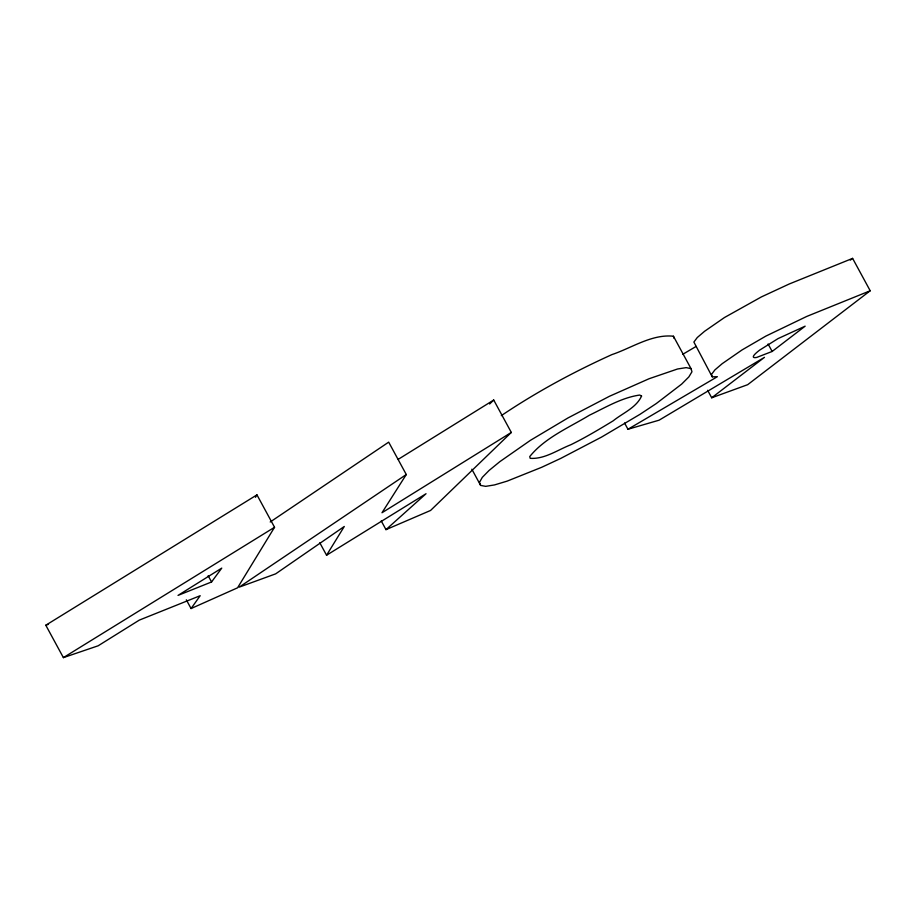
<?xml version="1.0" encoding="UTF-8"?>
<svg xmlns="http://www.w3.org/2000/svg" width="916" height="916" viewBox="0 0 916 916"><rect width="100%" height="100%" fill="white"/><g stroke="black" fill="none" stroke-linecap="round" stroke-linejoin="round"><path stroke-width="1.37" d="M255.472 497.296L256.961 494.869L274.548 527.273L237.565 587.809L191.066 608.545L186.326 599.82M319.798 542.764L326.565 555.233L344.279 526.482L275.659 573.851L239.213 587.145L406.28 474.534L388.682 442.142L270.209 521.994M406.28 474.534L381.995 512.742L511.311 432.444L493.724 400.04L398.242 459.328M191.066 608.545L200.18 595.709L139.289 620.121L98.161 645.791L63.387 657.619L45.8 625.227L256.961 494.869M211.55 581.969L221.752 568.115L178.025 595.4L211.55 581.969L208.161 575.729M489.636 403.99L493.724 400.04M511.311 432.444L430.566 510.464L385.98 529.643L381.251 520.918M385.98 529.643L426.032 493.724L326.565 555.233M850.334 260.11L852.613 258.381L870.2 290.773L747.674 384.686L711.698 397.784L707.644 390.308M711.698 397.784L764.471 357.343L659.108 420.181L627.952 429.26L624.575 423.032M772.154 351.458L805.153 326.165L778.028 338.611L759.696 350.095A35.083 4.763 -28.5 0 0 756.753 357.412L772.154 351.458L768.089 343.981M501.304 415.635C536.284 392.082 573.53 371.976 611.934 354.595C631.8 347.931 651.826 333.951 673.42 336.218L691.019 368.621L691.958 371.77L688.843 376.934L681.664 384.102L656.291 403.544L640.101 414.261L601.583 437.069L560.752 458.401L541.7 467.286L507.109 481.14L494.491 484.93L485.663 486.35L480.637 485.411L471.843 469.21M63.387 657.619L274.548 527.273M682.626 354.377L696.091 346.454M627.952 429.26L717.365 376.694L712.247 376.842L693.881 342.057L697.259 337.546L704.61 331.271L724.499 317.509L761.402 296.91L789.18 284.017L852.613 258.381M870.2 290.773L806.778 316.421L765.868 336.103L742.086 349.912L722.197 363.675L714.858 369.95L711.48 374.461L712.247 376.842M45.8 625.227L48.479 624.311M691.019 368.621L686.164 367.637L677.565 368.988L649.146 378.709L609.449 396.285L568.012 417.925L530.444 440.321L499.85 461.641L489.098 470.446L482.308 477.35L479.492 482.331L480.637 485.411M673.42 336.218L674.05 338.325M641.566 396.055C636.242 407.826 622.731 413.036 613.182 420.822C599.327 429.26 585.381 437.585 570.817 444.752C557.798 449.813 544.585 459.363 530.215 458.321L529.723 456.592C544.986 437.665 568.962 427.635 589.423 415.211C605.602 407.437 621.712 397.613 639.723 395.048L641.566 396.055"/></g></svg>
